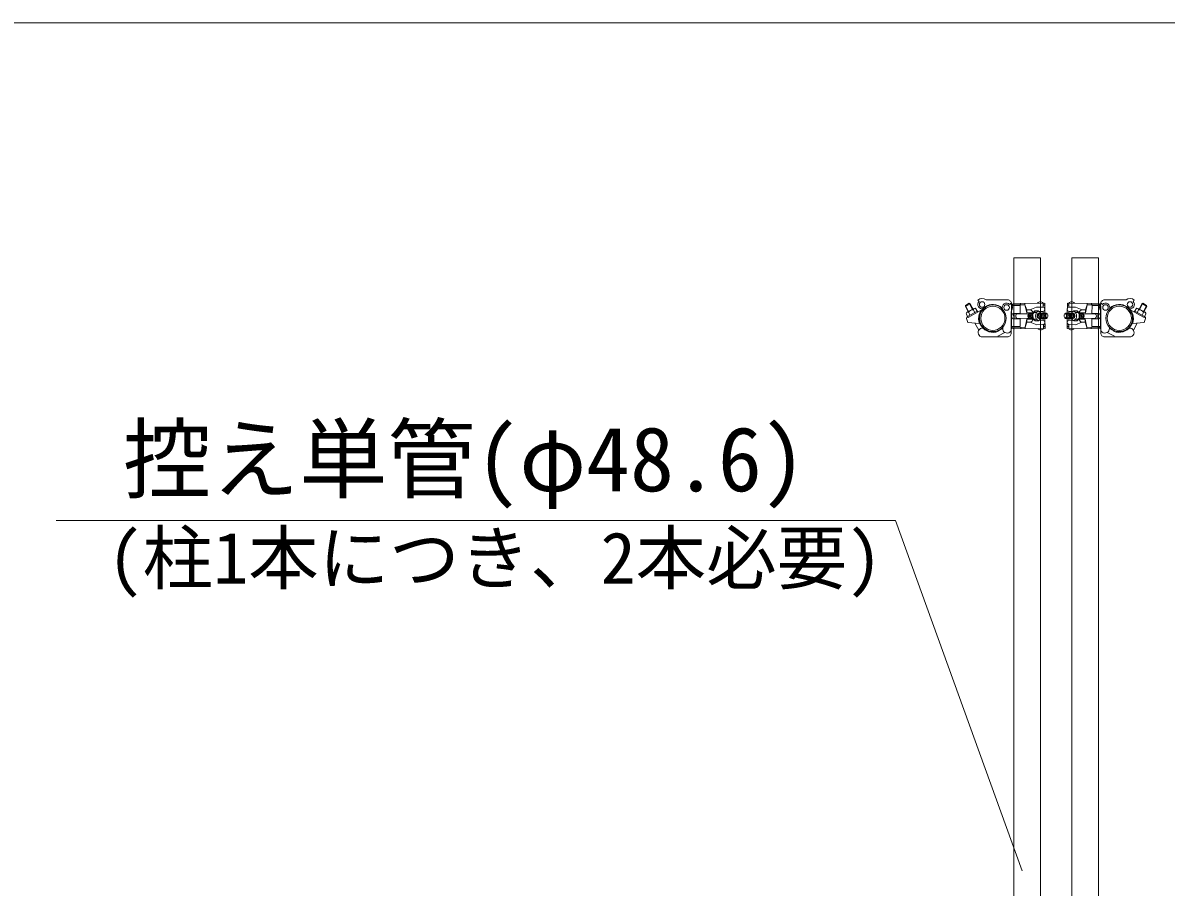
# Model space of a CAD drawing. Units: millimetres, scale not verified. Extents: x -9305 to 9305, y -6415 to 6415.
# Drawn here: x -2007 to 70, y 4844 to 6415 of the extents above; entities that cross this region are included whole.
import ezdxf
from ezdxf.enums import TextEntityAlignment as Align

# ---------------------------------------------------------------- set-up
doc = ezdxf.new("R2010")
doc.units = ezdxf.units.MM
doc.header["$LTSCALE"] = 40
for name, color, linetype, lineweight in [('0-3_CLGS-72', 134, 'Continuous', 18), ('0-6_TEXT', 134, 'Continuous', 18), ('0-8_図面枠', 134, 'Continuous', 18)]:
    doc.layers.add(name, color=color, linetype=linetype, lineweight=lineweight)
doc.styles.add('ＭＳ ゴシック', font='')
doc.styles.get('ＭＳ ゴシック').set_extended_font_data('MS Gothic')

msp = doc.modelspace()

# ---------------------------------------------------------------- linework, layer by layer
at = {"layer": '0-3_CLGS-72'}
for p, q in [((-286.11, 5904.39), (-294.93, 5899.68)), ((-294.75, 5901.47), (-294.93, 5899.68)), ((-294.93, 5899.68), (-289.77, 5890.04)), ((-287.7, 5905.24), (-294.75, 5901.47)), ((-294.75, 5901.47), (-288.89, 5890.51)), ((-287.7, 5905.24), (-281.84, 5894.29)), ((-287.7, 5905.24), (-286.11, 5904.39)), ((-286.11, 5904.39), (-280.96, 5894.76)), ((-272.24, 5910.82), (-270.11, 5908.7)), ((-257.24, 5911.37), (-218.16, 5911.46)), ((-212.22, 5905.41), (-214.34, 5903.28)), ((-211.31, 5899.83), (-210.87, 5863.84)), ((-211.22, 5900.83), (-195.62, 5901.02)), ((-211.14, 5904.48), (-211.04, 5859.18)), ((-206.8, 5902.39), (-186.64, 5902.63)), ((-206.37, 5904.89), (-150.67, 5905.57)), ((-197.7, 5902.98), (-195.87, 5901.27)), ((-195.62, 5901.02), (-195.45, 5887.02)), ((-194.67, 5905.03), (-194.64, 5902.53)), ((-186.67, 5905.13), (-186.64, 5902.63)), ((-186.64, 5902.63), (-183.52, 5893.17)), ((-186.64, 5902.63), (-183.46, 5888.17)), ((-177.53, 5893.24), (-165.59, 5898.38)), ((-165.59, 5898.38), (-154.59, 5898.52)), ((-153.68, 5905.54), (-153.59, 5898.53)), ((-153.64, 5902.53), (-150.64, 5902.57)), ((-153.63, 5901.53), (-150.62, 5901.57)), ((-150.67, 5905.57), (-150.46, 5887.57)), ((-109.65, 5905.57), (-109.86, 5887.57)), ((-106.69, 5901.53), (-109.7, 5901.57)), ((-106.68, 5902.53), (-109.68, 5902.57)), ((-53.95, 5904.89), (-109.65, 5905.57)), ((-106.64, 5905.54), (-106.73, 5898.53)), ((-94.73, 5898.38), (-105.73, 5898.52)), ((-82.8, 5893.24), (-94.73, 5898.38)), ((-73.68, 5902.63), (-76.86, 5888.17)), ((-73.68, 5902.63), (-76.8, 5893.17)), ((-73.65, 5905.13), (-73.68, 5902.63)), ((-53.52, 5902.39), (-73.68, 5902.63)), ((-65.65, 5905.03), (-65.68, 5902.53)), ((-64.7, 5901.02), (-64.87, 5887.02)), ((-49.1, 5900.83), (-64.7, 5901.02)), ((-62.62, 5902.98), (-64.45, 5901.27)), ((-49.01, 5899.83), (-49.45, 5863.84)), ((-49.18, 5904.48), (-49.28, 5859.18)), ((-48.1, 5905.41), (-45.99, 5903.28)), ((-3.08, 5911.37), (-42.16, 5911.46)), ((11.92, 5910.82), (9.79, 5908.7)), ((25.79, 5904.39), (20.64, 5894.76)), ((27.38, 5905.24), (21.52, 5894.29)), ((27.38, 5905.24), (25.79, 5904.39)), ((25.79, 5904.39), (34.6, 5899.68)), ((27.38, 5905.24), (34.43, 5901.47)), ((34.43, 5901.47), (28.57, 5890.51)), ((34.6, 5899.68), (29.45, 5890.04)), ((34.43, 5901.47), (34.6, 5899.68)), ((-293.24, 5885.92), (-289.94, 5879.75)), ((-292.93, 5877.44), (-290.36, 5870.44)), ((-278.75, 5895.94), (-291.98, 5888.86)), ((-273.24, 5890.94), (-290.81, 5881.55)), ((-265.88, 5892.62), (-289.94, 5879.75)), ((-288.83, 5888.28), (-286.47, 5883.87)), ((-280.01, 5892.98), (-277.66, 5888.58)), ((-275.6, 5895.35), (-272.3, 5889.18)), ((-211.66, 5890.41), (-211.57, 5851.33)), ((-207.15, 5886.78), (-207.03, 5876.98)), ((-206.15, 5886.89), (-195.45, 5887.02)), ((-206.15, 5886.89), (-206.03, 5876.89)), ((-201.94, 5885.94), (-180.24, 5886.21)), ((-201.84, 5877.94), (-180.14, 5878.21)), ((-197.95, 5886.99), (-197.94, 5885.99)), ((-197.84, 5877.99), (-197.83, 5876.99)), ((-183.52, 5893.17), (-177.53, 5893.24)), ((-183.52, 5893.17), (-183.46, 5888.17)), ((-183.46, 5888.17), (-171.6, 5888.31)), ((-180.24, 5886.21), (-172.66, 5886.3)), ((-180.14, 5878.21), (-172.56, 5878.3)), ((-179.45, 5887.22), (-172.2, 5887.3)), ((-179.33, 5877.22), (-172.08, 5877.3)), ((-170.6, 5888.32), (-165.6, 5888.38)), ((-168.5, 5891.35), (-162.5, 5891.42)), ((-162.79, 5886.42), (-148.5, 5886.59)), ((-162.69, 5878.42), (-148.4, 5878.59)), ((-161.46, 5887.44), (-147.46, 5887.6)), ((-161.33, 5877.44), (-147.34, 5877.6)), ((-161.14, 5890.44), (-154.49, 5890.52)), ((-153.5, 5890.53), (-153.46, 5887.53)), ((-153.34, 5877.53), (-153.3, 5874.4)), ((-150.34, 5877.57), (-150.12, 5859.57)), ((-98.99, 5877.44), (-112.99, 5877.6)), ((-98.87, 5887.44), (-112.86, 5887.6)), ((-97.63, 5878.42), (-111.92, 5878.59)), ((-97.53, 5886.42), (-111.82, 5886.59)), ((-109.99, 5877.57), (-110.2, 5859.57)), ((-106.98, 5877.53), (-107.02, 5874.4)), ((-106.82, 5890.53), (-106.86, 5887.53)), ((-99.18, 5890.44), (-105.83, 5890.52)), ((-91.82, 5891.35), (-97.82, 5891.42)), ((-89.72, 5888.32), (-94.72, 5888.38)), ((-76.86, 5888.17), (-88.72, 5888.31)), ((-80.99, 5877.22), (-88.24, 5877.3)), ((-80.87, 5887.22), (-88.12, 5887.3)), ((-80.18, 5878.21), (-87.76, 5878.3)), ((-80.08, 5886.21), (-87.66, 5886.3)), ((-76.8, 5893.17), (-82.8, 5893.24)), ((-58.48, 5877.94), (-80.18, 5878.21)), ((-58.38, 5885.94), (-80.08, 5886.21)), ((-76.8, 5893.17), (-76.86, 5888.17)), ((-54.17, 5886.89), (-64.87, 5887.02)), ((-62.48, 5877.99), (-62.49, 5876.99)), ((-62.37, 5886.99), (-62.38, 5885.99)), ((-54.17, 5886.89), (-54.29, 5876.89)), ((-53.17, 5886.78), (-53.29, 5876.98)), ((-48.66, 5890.41), (-48.76, 5851.33)), ((5.55, 5892.62), (29.62, 5879.75)), ((15.28, 5895.35), (11.98, 5889.18)), ((12.92, 5890.94), (30.49, 5881.55)), ((19.68, 5892.98), (17.33, 5888.58)), ((18.43, 5895.94), (31.66, 5888.86)), ((28.51, 5888.28), (26.15, 5883.87)), ((32.92, 5885.92), (29.62, 5879.75)), ((32.61, 5877.44), (30.04, 5870.44)), ((-290.36, 5870.44), (-269.09, 5868.49)), ((-277.53, 5869.27), (-270.66, 5856.43)), ((-267.5, 5869.09), (-269.09, 5868.49)), ((-268.22, 5868.82), (-263.61, 5860.2)), ((-235.65, 5854.82), (-227.03, 5859.42)), ((-210.5, 5862.84), (-195.16, 5863.02)), ((-206.76, 5861.38), (-186.14, 5861.63)), ((-206.03, 5876.89), (-195.33, 5877.02)), ((-205.81, 5858.9), (-150.12, 5859.57)), ((-195.33, 5877.02), (-195.16, 5863.02)), ((-194.14, 5861.54), (-194.11, 5859.04)), ((-186.14, 5861.63), (-183.32, 5876.17)), ((-186.14, 5861.63), (-183.26, 5871.17)), ((-186.14, 5861.63), (-186.11, 5859.13)), ((-183.32, 5876.17), (-171.46, 5876.31)), ((-183.32, 5876.17), (-183.26, 5871.17)), ((-183.26, 5871.17), (-177.26, 5871.24)), ((-177.26, 5871.24), (-165.2, 5866.39)), ((-170.46, 5876.32), (-165.46, 5876.38)), ((-168.28, 5873.35), (-162.28, 5873.42)), ((-165.2, 5866.39), (-154.2, 5866.52)), ((-160.94, 5874.44), (-154.3, 5874.52)), ((-153.2, 5866.66), (-153.12, 5859.53)), ((-153.16, 5863.53), (-150.16, 5863.57)), ((-153.15, 5862.53), (-150.15, 5862.57)), ((-54.51, 5858.9), (-110.2, 5859.57)), ((-107.17, 5862.53), (-110.17, 5862.57)), ((-107.16, 5863.53), (-110.16, 5863.57)), ((-107.12, 5866.66), (-107.2, 5859.53)), ((-95.12, 5866.39), (-106.12, 5866.52)), ((-99.38, 5874.44), (-106.02, 5874.52)), ((-92.04, 5873.35), (-98.04, 5873.42)), ((-83.06, 5871.24), (-95.12, 5866.39)), ((-89.86, 5876.32), (-94.86, 5876.38)), ((-77, 5876.17), (-88.86, 5876.31)), ((-77.06, 5871.17), (-83.06, 5871.24)), ((-77, 5876.17), (-77.06, 5871.17)), ((-74.18, 5861.63), (-77.06, 5871.17)), ((-74.18, 5861.63), (-77, 5876.17)), ((-74.18, 5861.63), (-74.21, 5859.13)), ((-53.56, 5861.38), (-74.18, 5861.63)), ((-66.18, 5861.54), (-66.21, 5859.04)), ((-64.99, 5877.02), (-65.16, 5863.02)), ((-49.82, 5862.84), (-65.16, 5863.02)), ((-54.29, 5876.89), (-64.99, 5877.02)), ((-24.67, 5854.82), (-33.29, 5859.42)), ((7.9, 5868.82), (3.29, 5860.2)), ((7.18, 5869.09), (8.77, 5868.49)), ((30.04, 5870.44), (8.77, 5868.49)), ((17.21, 5869.27), (10.34, 5856.43)), ((-218.55, 5844.32), (-263.85, 5844.2)), ((-236.1, 5845.5), (-223.26, 5852.37)), ((-41.77, 5844.32), (3.53, 5844.2)), ((-24.22, 5845.5), (-37.06, 5852.37))]:
    msp.add_line(p, q, dxfattribs=at)
msp.add_lwpolyline([(-158.53, 3787.72), (-158.53, 5987.72), (-207.13, 5987.72), (-207.13, 3787.72)], close=True, dxfattribs=at)
msp.add_lwpolyline([(-101.79, 3787.72), (-101.79, 5987.72), (-53.19, 5987.72), (-53.19, 3787.72)], dxfattribs=at)
for centre, radius in [((-264.44, 5903.06), 5), ((-244.93, 5878.1), 24.3), ((-244.93, 5878.1), 24.3), ((-244.93, 5878.1), 22), ((-244.93, 5878.1), 22), ((-219.98, 5897.61), 5), ((-40.34, 5897.61), 5), ((-15.39, 5878.1), 24.3), ((-15.39, 5878.1), 24.3), ((-15.39, 5878.1), 22), ((-15.39, 5878.1), 22), ((4.12, 5903.06), 5)]:
    msp.add_circle(centre, radius, dxfattribs=at)
for centre, radius, start, end in [((-264.44, 5903.06), 8, 135.138, 288.212), ((-264.44, 5903.06), 11, 49.124, 135.138), ((-244.93, 5877.55), 25.8, 48.851, 200.554), ((-219.98, 5897.61), 8, 45.138, 198.212), ((-218.14, 5904.46), 7, 0.138, 90.138), ((-219.98, 5897.61), 11, 319.124, 45.138), ((-206.31, 5899.89), 5, 90.694, 180.694), ((-206.82, 5900.39), 2, 90.694, 163.295), ((-158.63, 5901.72), 6.25, 37.564, 143.824), ((-154.54, 5894.52), 4, 270.694, 90.694), ((-105.78, 5894.52), 4, 89.306, 269.306), ((-101.69, 5901.72), 6.25, 36.176, 142.436), ((-54.01, 5899.89), 5, 359.306, 89.306), ((-53.51, 5900.39), 2, 16.705, 89.306), ((-40.34, 5897.61), 11, 134.862, 220.876), ((-42.18, 5904.46), 7, 89.862, 179.862), ((-40.34, 5897.61), 8, 341.788, 134.862), ((-15.39, 5877.55), 25.8, 339.446, 131.149), ((4.12, 5903.06), 11, 44.862, 130.876), ((4.12, 5903.06), 8, 251.788, 44.862), ((-290.77, 5886.6), 2.56, 40.819, 195.457), ((-287.93, 5877.45), 5, 126.034, 180.138), ((-281.96, 5886.02), 7.23, 74.343, 161.792), ((-277.54, 5893.68), 2.56, 40.817, 195.459), ((-244.38, 5878.1), 25.8, 138.851, 290.554), ((-206.09, 5881.89), 5, 90.694, 270.694), ((-197.31, 5882), 6.08, 139.582, 221.806), ((-174.14, 5882.28), 7.25, 137.091, 224.297), ((-173.64, 5882.29), 6.25, 127.564, 233.824), ((-171.64, 5882.31), 6.25, 127.564, 233.824), ((-177.46, 5888.24), 5, 0.694, 90.694), ((-169.64, 5882.34), 6.25, 127.564, 233.824), ((-167.64, 5882.36), 6.25, 145.882, 215.506), ((-162.79, 5882.42), 10.6, 122.585, 238.803), ((-161.79, 5882.43), 10.6, 122.585, 238.803), ((-156.8, 5882.49), 10.6, 122.585, 238.803), ((-158.73, 5882.47), 5.67, 118.767, 242.621), ((-157.64, 5882.48), 6.25, 127.564, 233.824), ((-167.99, 5882.36), 10.6, 28.839, 58.803), ((-167.99, 5882.36), 10.6, 302.585, 332.55), ((-155.64, 5882.5), 6.25, 127.564, 233.824), ((-153.64, 5882.53), 6.25, 127.564, 233.824), ((-151.64, 5882.55), 6.25, 127.564, 233.824), ((-149.64, 5882.58), 6.25, 127.564, 233.824), ((-147.64, 5882.6), 6.25, 127.564, 233.824), ((-145.64, 5882.63), 6.25, 127.564, 233.824), ((-143.64, 5882.65), 6.25, 127.564, 233.824), ((-142.64, 5882.66), 6.25, 133.537, 227.85), ((-151.14, 5882.56), 6.25, 307.564, 53.824), ((-109.18, 5882.56), 6.25, 126.176, 232.436), ((-117.68, 5882.66), 6.25, 312.15, 46.463), ((-116.68, 5882.65), 6.25, 306.176, 52.436), ((-114.68, 5882.63), 6.25, 306.176, 52.436), ((-112.68, 5882.6), 6.25, 306.176, 52.436), ((-110.68, 5882.58), 6.25, 306.176, 52.436), ((-108.68, 5882.55), 6.25, 306.176, 52.436), ((-106.68, 5882.53), 6.25, 306.176, 52.436), ((-92.33, 5882.36), 10.6, 207.45, 237.415), ((-92.33, 5882.36), 10.6, 121.197, 151.161), ((-104.68, 5882.5), 6.25, 306.176, 52.436), ((-102.68, 5882.48), 6.25, 306.176, 52.436), ((-101.59, 5882.47), 5.67, 297.379, 61.233), ((-103.53, 5882.49), 10.6, 301.197, 57.415), ((-98.53, 5882.43), 10.6, 301.197, 57.415), ((-97.53, 5882.42), 10.6, 301.197, 57.415), ((-82.86, 5888.24), 5, 89.306, 179.306), ((-92.68, 5882.36), 6.25, 324.494, 34.118), ((-90.68, 5882.34), 6.25, 306.176, 52.436), ((-88.68, 5882.31), 6.25, 306.176, 52.436), ((-86.68, 5882.29), 6.25, 306.176, 52.436), ((-86.18, 5882.28), 7.25, 315.703, 42.909), ((-63.01, 5882), 6.08, 318.194, 40.418), ((-54.23, 5881.89), 5, 269.306, 89.306), ((-15.94, 5878.1), 25.8, 249.446, 41.149), ((17.22, 5893.68), 2.56, 344.541, 139.183), ((21.64, 5886.02), 7.23, 18.208, 105.657), ((30.45, 5886.6), 2.56, 344.543, 139.181), ((27.61, 5877.45), 5, 359.862, 53.966), ((-263.87, 5852.2), 8, 66.598, 270.138), ((-219.04, 5859.16), 8, 156.598, 0.138), ((-205.87, 5863.9), 5, 180.694, 270.694), ((-206.37, 5863.39), 2, 194.564, 270.694), ((-177.32, 5876.24), 5, 270.694, 0.694), ((-158.16, 5863.22), 6.25, 217.564, 323.825), ((-154.25, 5870.52), 4, 270.694, 90.694), ((-106.07, 5870.52), 4, 89.306, 269.306), ((-102.16, 5863.22), 6.25, 216.175, 322.436), ((-83, 5876.24), 5, 179.306, 269.306), ((-54.45, 5863.9), 5, 269.306, 359.306), ((-53.96, 5863.39), 2, 269.306, 345.436), ((-41.28, 5859.16), 8, 179.862, 23.402), ((3.55, 5852.2), 8, 269.862, 113.402), ((-218.57, 5851.32), 7, 270.138, 0.138), ((-41.76, 5851.32), 7, 179.862, 269.862)]:
    msp.add_arc(centre, radius, start, end, dxfattribs=at)
at = {"layer": '0-6_TEXT'}
for p in [(-1946.22, 5510.24), (-191.88, 4873.6)]:
    msp.add_line(p, (-421.67, 5510.24), dxfattribs=at)
at = {"layer": '0-8_図面枠'}
msp.add_lwpolyline([(-9304.61, -6414.98), (9304.61, -6414.98), (9304.61, 6414.98), (-9304.61, 6414.98)], close=True, dxfattribs=at)

# ---------------------------------------------------------------- texts
at = {"layer": '0-6_TEXT', "style": 'ＭＳ ゴシック'}
for s, height, p in [('控え単管(φ48.6)', 117.3, (-1824.83, 5528.39)), ('(柱1本につき、2本必要)', 93.84, (-1853.24, 5367.33))]:
    msp.add_text(s, height=height, dxfattribs=at).set_placement(p, align=Align.BOTTOM_LEFT)

doc.saveas('drawing.dxf')
